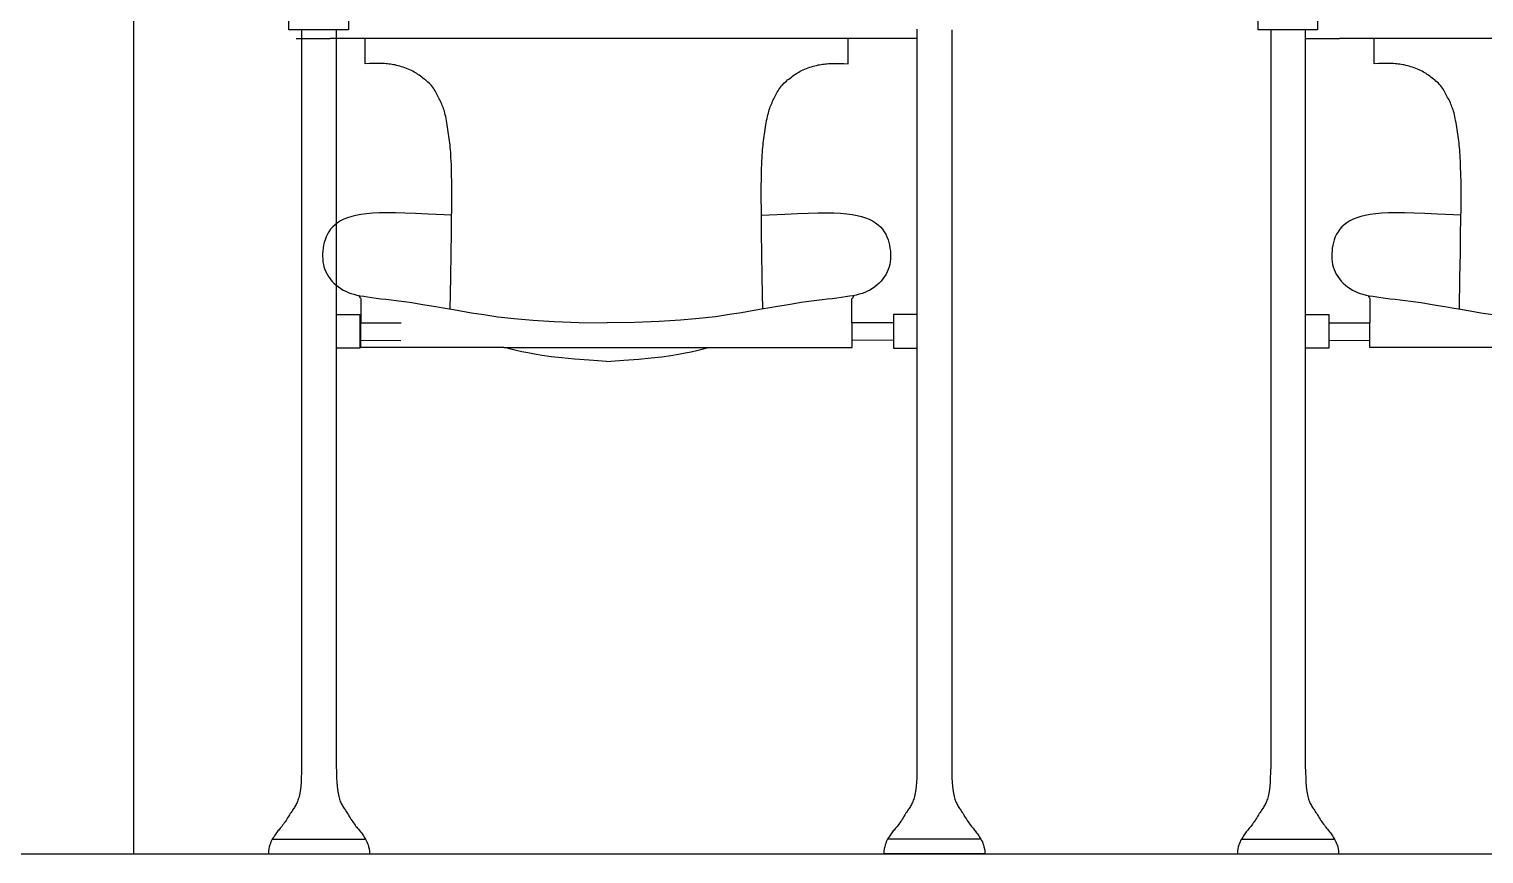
# Model space of a CAD drawing. Header units: millimetres. Extents: x 2056 to 4470, y 1400 to 3101.
# Drawn here: x 2171.46 to 2172.537, y 1411.679 to 1412.29 of the extents above; entities that cross this region are included whole.
import ezdxf

# ---------------------------------------------------------------- set-up
doc = ezdxf.new("R2010")
doc.units = ezdxf.units.MM
doc.layers.add('A-PLAN-2', color=4, linetype='Continuous')
doc.layers.add('A-PLAN-3', color=3, linetype='Continuous')

# ---------------------------------------------------------------- blocks, each defined once
blk = doc.blocks.new('ESCRITORIO CONSULTORIO')
for p, q in [((0.1205, 0.6036, 3.0108), (0.1458, 0.6036, 3.0108)), ((0.5801, 0.6036, 3.0108), (0.1458, 0.6036, 3.0108)), ((0.8676, 0.6036, 3.0108), (0.8929, 0.6036, 3.0108)), ((1.3273, 0.6036, 3.0108), (0.8929, 0.6036, 3.0108)), ((0.1676, 0.3931, 3.0108), (0.1982, 0.393, 3.0108)), ((0.5627, 0.3931, 3.0108), (0.5321, 0.393, 3.0108)), ((0.885, 0.3931, 3.0108), (0.9156, 0.393, 3.0108)), ((0.1676, 0.3802, 3.0108), (0.1981, 0.3801, 3.0108)), ((0.5627, 0.3802, 3.0108), (0.5322, 0.3801, 3.0108)), ((0.885, 0.3802, 3.0108), (0.9156, 0.3801, 3.0108)), ((0.1029, 0.0109, 3.0108), (0.1718, 0.0109, 3.0108)), ((0.6274, 0.0109, 3.0108), (0.5585, 0.0109, 3.0108)), ((0.8203, 0.0109, 3.0108), (0.8893, 0.0109, 3.0108)), ((0.0999, 0, 3.0108), (0.1748, 0, 3.0108)), ((0.6304, 0, 3.0108), (0.5555, 0, 3.0108)), ((0.8173, 0, 3.0108), (0.8923, 0, 3.0108))]:
    blk.add_line(p, q)
for points in [[(0.1644, 0.6722), (0, 0.6722), (0, 0), (1.4999, 0), (1.4999, 0.6722), (1.2846, 0.6722)], [(0.1592, 0.61), (0.1152, 0.61), (0.1152, 0.6558), (0.1592, 0.6558), (0.1592, 0.61), (0.1372, 0.61)], [(0.8766, 0.61), (0.8327, 0.61), (0.8327, 0.6558), (0.8766, 0.6558), (0.8766, 0.61), (0.8546, 0.61)], [(0.1245, 0.61), (0.1245, 0.0654)], [(0.1502, 0.61), (0.1502, 0.0654)], [(0.1715, 0.5848), (0.1715, 0.6036)], [(0.5291, 0.5848), (0.5291, 0.6036)], [(0.5801, 0.6103), (0.5801, 0.0654)], [(0.6058, 0.61), (0.6058, 0.0654)], [(0.842, 0.61), (0.842, 0.0654)], [(0.8676, 0.61), (0.8676, 0.0654)], [(0.9186, 0.5848), (0.9186, 0.6036)], [(0.2346, 0.4032), (0.235, 0.4265), (0.2353, 0.4449), (0.2355, 0.4591), (0.2356, 0.4699), (0.2357, 0.4779), (0.2358, 0.4837), (0.2358, 0.4881), (0.2358, 0.4917), (0.2358, 0.4951), (0.2357, 0.4984), (0.2356, 0.5015), (0.2356, 0.5046), (0.2355, 0.5074), (0.2354, 0.5102), (0.2353, 0.5127), (0.2351, 0.5151), (0.235, 0.5172), (0.2349, 0.5192), (0.2347, 0.5211), (0.2346, 0.5229), (0.2344, 0.5245), (0.2342, 0.5262), (0.2341, 0.5278), (0.2339, 0.5294), (0.2336, 0.5311), (0.2334, 0.5328), (0.2331, 0.5345), (0.2329, 0.5362), (0.2326, 0.5379), (0.2323, 0.5396), (0.232, 0.5412), (0.2318, 0.5428), (0.2315, 0.5443), (0.2312, 0.5457), (0.2309, 0.547), (0.2305, 0.5483), (0.2302, 0.5496), (0.2299, 0.5507), (0.2295, 0.5519), (0.2291, 0.553), (0.2287, 0.554), (0.2283, 0.555), (0.2278, 0.556), (0.2274, 0.557), (0.2269, 0.558), (0.2264, 0.5589), (0.2259, 0.5599), (0.2254, 0.5608), (0.2249, 0.5618), (0.2244, 0.5628), (0.2238, 0.5638), (0.2233, 0.5648), (0.2227, 0.5658), (0.2221, 0.5668), (0.2214, 0.5677), (0.2207, 0.5686), (0.2199, 0.5695), (0.219, 0.5704), (0.2181, 0.5712), (0.2172, 0.572), (0.2163, 0.5728), (0.2153, 0.5735), (0.2144, 0.5742), (0.2135, 0.5749), (0.2125, 0.5756), (0.2116, 0.5763), (0.2107, 0.5769), (0.2098, 0.5775), (0.2089, 0.5781), (0.2079, 0.5787), (0.2069, 0.5792), (0.2059, 0.5798), (0.2047, 0.5803), (0.2035, 0.5808), (0.2023, 0.5813), (0.201, 0.5817), (0.1998, 0.5822), (0.1985, 0.5826), (0.1972, 0.5829), (0.196, 0.5833), (0.1948, 0.5836), (0.1937, 0.5839), (0.1926, 0.5841), (0.1915, 0.5843), (0.1904, 0.5845), (0.1893, 0.5846), (0.1882, 0.5847), (0.1871, 0.5848), (0.1859, 0.5849), (0.1847, 0.585), (0.1832, 0.585), (0.1816, 0.585), (0.1797, 0.585), (0.1774, 0.585), (0.1747, 0.5849), (0.1715, 0.5848)], [(0.466, 0.4032), (0.4656, 0.4265), (0.4653, 0.4449), (0.4651, 0.4591), (0.465, 0.4699), (0.4649, 0.4779), (0.4648, 0.4837), (0.4648, 0.4881), (0.4648, 0.4917), (0.4648, 0.4951), (0.4649, 0.4984), (0.4649, 0.5015), (0.465, 0.5046), (0.4651, 0.5074), (0.4652, 0.5102), (0.4653, 0.5127), (0.4654, 0.5151), (0.4656, 0.5172), (0.4657, 0.5192), (0.4658, 0.5211), (0.466, 0.5229), (0.4662, 0.5245), (0.4663, 0.5262), (0.4665, 0.5278), (0.4667, 0.5294), (0.467, 0.5311), (0.4672, 0.5328), (0.4674, 0.5345), (0.4677, 0.5362), (0.468, 0.5379), (0.4683, 0.5396), (0.4685, 0.5412), (0.4688, 0.5428), (0.4691, 0.5443), (0.4694, 0.5457), (0.4697, 0.547), (0.4701, 0.5483), (0.4704, 0.5496), (0.4707, 0.5507), (0.4711, 0.5519), (0.4715, 0.553), (0.4719, 0.554), (0.4723, 0.555), (0.4728, 0.556), (0.4732, 0.557), (0.4737, 0.558), (0.4742, 0.5589), (0.4747, 0.5599), (0.4752, 0.5608), (0.4757, 0.5618), (0.4762, 0.5628), (0.4767, 0.5638), (0.4773, 0.5648), (0.4779, 0.5658), (0.4785, 0.5668), (0.4792, 0.5677), (0.4799, 0.5686), (0.4807, 0.5695), (0.4816, 0.5704), (0.4825, 0.5712), (0.4834, 0.572), (0.4843, 0.5728), (0.4853, 0.5735), (0.4862, 0.5742), (0.4871, 0.5749), (0.488, 0.5756), (0.4889, 0.5763), (0.4898, 0.5769), (0.4908, 0.5775), (0.4917, 0.5781), (0.4926, 0.5787), (0.4937, 0.5792), (0.4947, 0.5798), (0.4959, 0.5803), (0.4971, 0.5808), (0.4983, 0.5813), (0.4996, 0.5817), (0.5008, 0.5822), (0.5021, 0.5826), (0.5033, 0.5829), (0.5046, 0.5833), (0.5057, 0.5836), (0.5069, 0.5839), (0.508, 0.5841), (0.5091, 0.5843), (0.5102, 0.5845), (0.5113, 0.5846), (0.5124, 0.5847), (0.5135, 0.5848), (0.5147, 0.5849), (0.5159, 0.585), (0.5174, 0.585), (0.519, 0.585), (0.5209, 0.585), (0.5232, 0.585), (0.5259, 0.5849), (0.5291, 0.5848)], [(0.9818, 0.4032), (0.9821, 0.4265), (0.9824, 0.4449), (0.9826, 0.4591), (0.9828, 0.4699), (0.9829, 0.4779), (0.9829, 0.4837), (0.9829, 0.4881), (0.9829, 0.4917), (0.9829, 0.4951), (0.9829, 0.4984), (0.9828, 0.5015), (0.9827, 0.5046), (0.9826, 0.5074), (0.9825, 0.5102), (0.9824, 0.5127), (0.9823, 0.5151), (0.9822, 0.5172), (0.982, 0.5192), (0.9819, 0.5211), (0.9817, 0.5229), (0.9816, 0.5245), (0.9814, 0.5262), (0.9812, 0.5278), (0.981, 0.5294), (0.9808, 0.5311), (0.9805, 0.5328), (0.9803, 0.5345), (0.98, 0.5362), (0.9798, 0.5379), (0.9795, 0.5396), (0.9792, 0.5412), (0.9789, 0.5428), (0.9786, 0.5443), (0.9783, 0.5457), (0.978, 0.547), (0.9777, 0.5483), (0.9773, 0.5496), (0.977, 0.5507), (0.9766, 0.5519), (0.9762, 0.553), (0.9758, 0.554), (0.9754, 0.555), (0.975, 0.556), (0.9745, 0.557), (0.974, 0.558), (0.9735, 0.5589), (0.973, 0.5599), (0.9725, 0.5608), (0.972, 0.5618), (0.9715, 0.5628), (0.971, 0.5638), (0.9704, 0.5648), (0.9698, 0.5658), (0.9692, 0.5668), (0.9685, 0.5677), (0.9678, 0.5686), (0.967, 0.5695), (0.9662, 0.5704), (0.9653, 0.5712), (0.9643, 0.572), (0.9634, 0.5728), (0.9625, 0.5735), (0.9615, 0.5742), (0.9606, 0.5749), (0.9597, 0.5756), (0.9588, 0.5763), (0.9579, 0.5769), (0.957, 0.5775), (0.956, 0.5781), (0.9551, 0.5787), (0.9541, 0.5792), (0.953, 0.5798), (0.9519, 0.5803), (0.9507, 0.5808), (0.9494, 0.5813), (0.9482, 0.5817), (0.9469, 0.5822), (0.9456, 0.5826), (0.9444, 0.5829), (0.9432, 0.5833), (0.942, 0.5836), (0.9408, 0.5839), (0.9397, 0.5841), (0.9386, 0.5843), (0.9375, 0.5845), (0.9364, 0.5846), (0.9353, 0.5847), (0.9342, 0.5848), (0.933, 0.5849), (0.9318, 0.585), (0.9304, 0.585), (0.9287, 0.585), (0.9268, 0.585), (0.9245, 0.585), (0.9218, 0.5849), (0.9186, 0.5848)], [(0.2357, 0.4728), (0.23, 0.473), (0.2183, 0.4736), (0.2089, 0.474), (0.201, 0.4742), (0.194, 0.4744), (0.1877, 0.4745), (0.1821, 0.4744), (0.177, 0.4741), (0.1725, 0.4738), (0.1685, 0.4733), (0.1648, 0.4726), (0.1616, 0.4718), (0.1586, 0.4708), (0.1559, 0.4697), (0.1534, 0.4685), (0.1512, 0.4671), (0.1493, 0.4656), (0.1476, 0.464), (0.146, 0.4623), (0.1447, 0.4605), (0.1436, 0.4586), (0.1427, 0.4566), (0.1419, 0.4546), (0.1413, 0.4525), (0.1408, 0.4505), (0.1404, 0.4484), (0.1402, 0.4463), (0.1401, 0.4442), (0.1401, 0.4422), (0.1402, 0.4402), (0.1403, 0.4383), (0.1407, 0.4363), (0.1411, 0.4345), (0.1417, 0.4326), (0.1425, 0.4308), (0.1434, 0.4291), (0.1445, 0.4273), (0.1457, 0.4257), (0.147, 0.424), (0.1485, 0.4225), (0.1501, 0.421), (0.1518, 0.4197), (0.1535, 0.4184), (0.1553, 0.4173), (0.1572, 0.4164), (0.1591, 0.4155), (0.1611, 0.4148), (0.1632, 0.4142), (0.1654, 0.4136), (0.1679, 0.4131), (0.1705, 0.4127), (0.1734, 0.4122), (0.1765, 0.4118), (0.1798, 0.4114), (0.1833, 0.4109), (0.187, 0.4105), (0.1908, 0.4101), (0.1946, 0.4096), (0.1985, 0.4091), (0.2024, 0.4086), (0.2062, 0.408), (0.2102, 0.4074), (0.2144, 0.4067), (0.2189, 0.406), (0.2238, 0.4051), (0.2293, 0.4042), (0.2355, 0.4031), (0.2424, 0.4019), (0.2503, 0.4005), (0.2594, 0.3991), (0.2698, 0.3976), (0.2818, 0.3963), (0.2957, 0.395), (0.3116, 0.394), (0.3299, 0.3933), (0.3507, 0.393)], [(0.4649, 0.4728), (0.4706, 0.473), (0.4823, 0.4736), (0.4917, 0.474), (0.4996, 0.4742), (0.5066, 0.4744), (0.5129, 0.4745), (0.5185, 0.4744), (0.5236, 0.4741), (0.5281, 0.4738), (0.5321, 0.4733), (0.5358, 0.4726), (0.539, 0.4718), (0.542, 0.4708), (0.5447, 0.4697), (0.5472, 0.4685), (0.5494, 0.4671), (0.5513, 0.4656), (0.553, 0.464), (0.5545, 0.4623), (0.5558, 0.4605), (0.557, 0.4586), (0.5579, 0.4566), (0.5587, 0.4546), (0.5593, 0.4525), (0.5598, 0.4505), (0.5601, 0.4484), (0.5604, 0.4463), (0.5605, 0.4442), (0.5605, 0.4422), (0.5604, 0.4402), (0.5602, 0.4383), (0.5599, 0.4363), (0.5595, 0.4345), (0.5589, 0.4326), (0.5581, 0.4308), (0.5572, 0.4291), (0.5561, 0.4273), (0.5549, 0.4257), (0.5535, 0.424), (0.5521, 0.4225), (0.5505, 0.421), (0.5488, 0.4197), (0.5471, 0.4184), (0.5453, 0.4173), (0.5434, 0.4164), (0.5415, 0.4155), (0.5395, 0.4148), (0.5374, 0.4142), (0.5351, 0.4136), (0.5327, 0.4131), (0.5301, 0.4127), (0.5272, 0.4122), (0.5241, 0.4118), (0.5208, 0.4114), (0.5173, 0.4109), (0.5136, 0.4105), (0.5098, 0.4101), (0.506, 0.4096), (0.5021, 0.4091), (0.4982, 0.4086), (0.4943, 0.408), (0.4904, 0.4074), (0.4862, 0.4067), (0.4817, 0.406), (0.4768, 0.4051), (0.4713, 0.4042), (0.4651, 0.4031), (0.4582, 0.4019), (0.4503, 0.4005), (0.4412, 0.3991), (0.4309, 0.3976), (0.4189, 0.3963), (0.4051, 0.395), (0.3893, 0.394), (0.3712, 0.3933), (0.3507, 0.393)], [(0.9828, 0.4728), (0.9772, 0.473), (0.9654, 0.4736), (0.956, 0.474), (0.9481, 0.4742), (0.9411, 0.4744), (0.9348, 0.4745), (0.9292, 0.4744), (0.9242, 0.4741), (0.9197, 0.4738), (0.9156, 0.4733), (0.912, 0.4726), (0.9087, 0.4718), (0.9057, 0.4708), (0.903, 0.4697), (0.9006, 0.4685), (0.8984, 0.4671), (0.8964, 0.4656), (0.8947, 0.464), (0.8932, 0.4623), (0.8919, 0.4605), (0.8908, 0.4586), (0.8898, 0.4566), (0.889, 0.4546), (0.8884, 0.4525), (0.8879, 0.4505), (0.8876, 0.4484), (0.8874, 0.4463), (0.8872, 0.4442), (0.8872, 0.4422), (0.8873, 0.4402), (0.8875, 0.4383), (0.8878, 0.4363), (0.8883, 0.4345), (0.8889, 0.4326), (0.8896, 0.4308), (0.8905, 0.4291), (0.8916, 0.4273), (0.8928, 0.4257), (0.8942, 0.424), (0.8957, 0.4225), (0.8973, 0.421), (0.8989, 0.4197), (0.9007, 0.4184), (0.9025, 0.4173), (0.9043, 0.4164), (0.9062, 0.4155), (0.9082, 0.4148), (0.9103, 0.4142), (0.9126, 0.4136), (0.915, 0.4131), (0.9177, 0.4127), (0.9205, 0.4122), (0.9236, 0.4118), (0.927, 0.4114), (0.9305, 0.4109), (0.9341, 0.4105), (0.9379, 0.4101), (0.9417, 0.4096), (0.9456, 0.4091), (0.9495, 0.4086), (0.9534, 0.408), (0.9574, 0.4074), (0.9615, 0.4067), (0.966, 0.406), (0.9709, 0.4051), (0.9764, 0.4042), (0.9826, 0.4031), (0.9896, 0.4019), (0.9975, 0.4005), (1.0065, 0.3991)], [(0.1686, 0.4108), (0.1682, 0.4113), (0.1678, 0.4119), (0.1674, 0.4125), (0.1672, 0.4129), (0.167, 0.4133)], [(0.2742, 0.3749), (0.1684, 0.3749), (0.1686, 0.4108)], [(0.2742, 0.3749), (0.5322, 0.3749), (0.532, 0.4108)], [(0.532, 0.4108), (0.5324, 0.4113), (0.5328, 0.4119), (0.5331, 0.4125), (0.5334, 0.4129), (0.5336, 0.4133)], [(0.9157, 0.4108), (0.9153, 0.4113), (0.9149, 0.4119), (0.9146, 0.4125), (0.9143, 0.4129), (0.9141, 0.4133)], [(1.0214, 0.3749), (0.9155, 0.3749), (0.9157, 0.4108)], [(0.1502, 0.3992), (0.1676, 0.3992), (0.1676, 0.3743), (0.1502, 0.3743)], [(0.5801, 0.3992), (0.5627, 0.3992), (0.5627, 0.3743), (0.5801, 0.3743)], [(0.8676, 0.3992), (0.885, 0.3992), (0.885, 0.3743), (0.8676, 0.3743)], [(0.3503, 0.3645), (0.3375, 0.3654), (0.3265, 0.3662), (0.3172, 0.3671), (0.3093, 0.368), (0.3026, 0.3689), (0.2969, 0.3699), (0.292, 0.3708), (0.2875, 0.3717), (0.2834, 0.3726), (0.2795, 0.3736), (0.2759, 0.3745), (0.2742, 0.3749)], [(0.3503, 0.3645), (0.3631, 0.3654), (0.3741, 0.3662), (0.3834, 0.3671), (0.3913, 0.368), (0.3979, 0.3689), (0.4036, 0.3699), (0.4086, 0.3708), (0.413, 0.3717), (0.4172, 0.3726), (0.421, 0.3736), (0.4247, 0.3745), (0.4264, 0.3749)], [(0.1245, 0.0654), (0.1244, 0.0603), (0.1243, 0.0562), (0.1241, 0.0528), (0.1239, 0.0501), (0.1237, 0.048), (0.1235, 0.0463), (0.1232, 0.0449), (0.123, 0.0437), (0.1227, 0.0426), (0.1224, 0.0416), (0.1221, 0.0406), (0.1218, 0.0397), (0.1215, 0.0388), (0.1212, 0.038), (0.1208, 0.0372), (0.1204, 0.0365), (0.12, 0.0358), (0.1196, 0.0351), (0.1192, 0.0344), (0.1187, 0.0337), (0.1182, 0.033), (0.1177, 0.0323), (0.1172, 0.0315), (0.1167, 0.0307), (0.1161, 0.0298), (0.1155, 0.0288), (0.1149, 0.0278), (0.1142, 0.0268), (0.1136, 0.0258), (0.113, 0.0248), (0.1123, 0.0238), (0.1117, 0.0229), (0.1111, 0.022), (0.1105, 0.0212), (0.1099, 0.0204), (0.1093, 0.0197), (0.1087, 0.019), (0.1082, 0.0183), (0.1076, 0.0176), (0.107, 0.017), (0.1065, 0.0163), (0.106, 0.0156), (0.1054, 0.0148), (0.1049, 0.0141), (0.1044, 0.0133), (0.1039, 0.0125), (0.1033, 0.0117), (0.1028, 0.0108), (0.1023, 0.0099), (0.1018, 0.0089), (0.1014, 0.0078), (0.1009, 0.0066), (0.1006, 0.0052), (0.1003, 0.0037), (0.1, 0.002), (0.0999, 0)], [(0.1502, 0.0654), (0.1503, 0.0603), (0.1504, 0.0562), (0.1506, 0.0528), (0.1508, 0.0501), (0.151, 0.048), (0.1513, 0.0463), (0.1515, 0.0449), (0.1518, 0.0437), (0.152, 0.0426), (0.1523, 0.0416), (0.1526, 0.0406), (0.1529, 0.0397), (0.1532, 0.0388), (0.1536, 0.038), (0.1539, 0.0372), (0.1543, 0.0365), (0.1547, 0.0358), (0.1551, 0.0351), (0.1555, 0.0344), (0.156, 0.0337), (0.1565, 0.033), (0.157, 0.0323), (0.1575, 0.0315), (0.1581, 0.0307), (0.1586, 0.0298), (0.1592, 0.0288), (0.1598, 0.0278), (0.1605, 0.0268), (0.1611, 0.0258), (0.1617, 0.0248), (0.1624, 0.0238), (0.163, 0.0229), (0.1636, 0.022), (0.1642, 0.0212), (0.1648, 0.0204), (0.1654, 0.0197), (0.166, 0.019), (0.1666, 0.0183), (0.1671, 0.0176), (0.1677, 0.017), (0.1682, 0.0163), (0.1688, 0.0156), (0.1693, 0.0148), (0.1698, 0.0141), (0.1703, 0.0133), (0.1709, 0.0125), (0.1714, 0.0117), (0.1719, 0.0108), (0.1724, 0.0099), (0.1729, 0.0089), (0.1733, 0.0078), (0.1738, 0.0066), (0.1741, 0.0052), (0.1745, 0.0037), (0.1747, 0.002), (0.1748, 0)], [(0.5801, 0.0654), (0.58, 0.0603), (0.5799, 0.0562), (0.5797, 0.0528), (0.5795, 0.0501), (0.5793, 0.048), (0.5791, 0.0463), (0.5788, 0.0449), (0.5786, 0.0437), (0.5783, 0.0426), (0.578, 0.0416), (0.5777, 0.0406), (0.5774, 0.0397), (0.5771, 0.0388), (0.5767, 0.038), (0.5764, 0.0372), (0.576, 0.0365), (0.5756, 0.0358), (0.5752, 0.0351), (0.5748, 0.0344), (0.5743, 0.0337), (0.5738, 0.033), (0.5733, 0.0323), (0.5728, 0.0315), (0.5723, 0.0307), (0.5717, 0.0298), (0.5711, 0.0288), (0.5705, 0.0278), (0.5698, 0.0268), (0.5692, 0.0258), (0.5686, 0.0248), (0.5679, 0.0238), (0.5673, 0.0229), (0.5667, 0.022), (0.5661, 0.0212), (0.5655, 0.0204), (0.5649, 0.0197), (0.5643, 0.019), (0.5637, 0.0183), (0.5632, 0.0176), (0.5626, 0.017), (0.5621, 0.0163), (0.5616, 0.0156), (0.561, 0.0148), (0.5605, 0.0141), (0.56, 0.0133), (0.5594, 0.0125), (0.5589, 0.0117), (0.5584, 0.0108), (0.5579, 0.0099), (0.5574, 0.0089), (0.557, 0.0078), (0.5565, 0.0066), (0.5562, 0.0052), (0.5558, 0.0037), (0.5556, 0.002), (0.5555, 0)], [(0.6058, 0.0654), (0.6059, 0.0603), (0.606, 0.0562), (0.6062, 0.0528), (0.6064, 0.0501), (0.6066, 0.048), (0.6068, 0.0463), (0.6071, 0.0449), (0.6073, 0.0437), (0.6076, 0.0426), (0.6079, 0.0416), (0.6082, 0.0406), (0.6085, 0.0397), (0.6088, 0.0388), (0.6092, 0.038), (0.6095, 0.0372), (0.6099, 0.0365), (0.6103, 0.0358), (0.6107, 0.0351), (0.6111, 0.0344), (0.6116, 0.0337), (0.6121, 0.033), (0.6126, 0.0323), (0.6131, 0.0315), (0.6136, 0.0307), (0.6142, 0.0298), (0.6148, 0.0288), (0.6154, 0.0278), (0.6161, 0.0268), (0.6167, 0.0258), (0.6173, 0.0248), (0.618, 0.0238), (0.6186, 0.0229), (0.6192, 0.022), (0.6198, 0.0212), (0.6204, 0.0204), (0.621, 0.0197), (0.6216, 0.019), (0.6222, 0.0183), (0.6227, 0.0176), (0.6233, 0.017), (0.6238, 0.0163), (0.6243, 0.0156), (0.6249, 0.0148), (0.6254, 0.0141), (0.6259, 0.0133), (0.6265, 0.0125), (0.627, 0.0117), (0.6275, 0.0108), (0.628, 0.0099), (0.6285, 0.0089), (0.6289, 0.0078), (0.6294, 0.0066), (0.6297, 0.0052), (0.6301, 0.0037), (0.6303, 0.002), (0.6304, 0)], [(0.842, 0.0654), (0.8418, 0.0603), (0.8417, 0.0562), (0.8415, 0.0528), (0.8413, 0.0501), (0.8411, 0.048), (0.8409, 0.0463), (0.8406, 0.0449), (0.8404, 0.0437), (0.8401, 0.0426), (0.8398, 0.0416), (0.8395, 0.0406), (0.8392, 0.0397), (0.8389, 0.0388), (0.8386, 0.038), (0.8382, 0.0372), (0.8378, 0.0365), (0.8375, 0.0358), (0.837, 0.0351), (0.8366, 0.0344), (0.8361, 0.0337), (0.8357, 0.033), (0.8352, 0.0323), (0.8346, 0.0315), (0.8341, 0.0307), (0.8335, 0.0298), (0.8329, 0.0288), (0.8323, 0.0278), (0.8317, 0.0268), (0.831, 0.0258), (0.8304, 0.0248), (0.8298, 0.0238), (0.8291, 0.0229), (0.8285, 0.022), (0.8279, 0.0212), (0.8273, 0.0204), (0.8267, 0.0197), (0.8261, 0.019), (0.8256, 0.0183), (0.825, 0.0176), (0.8245, 0.017), (0.8239, 0.0163), (0.8234, 0.0156), (0.8228, 0.0148), (0.8223, 0.0141), (0.8218, 0.0133), (0.8213, 0.0125), (0.8208, 0.0117), (0.8203, 0.0108), (0.8197, 0.0099), (0.8193, 0.0089), (0.8188, 0.0078), (0.8184, 0.0066), (0.818, 0.0052), (0.8177, 0.0037), (0.8174, 0.002), (0.8173, 0)], [(0.8676, 0.0654), (0.8677, 0.0603), (0.8679, 0.0562), (0.868, 0.0528), (0.8682, 0.0501), (0.8684, 0.048), (0.8687, 0.0463), (0.8689, 0.0449), (0.8692, 0.0437), (0.8694, 0.0426), (0.8697, 0.0416), (0.87, 0.0406), (0.8703, 0.0397), (0.8706, 0.0388), (0.871, 0.038), (0.8713, 0.0372), (0.8717, 0.0365), (0.8721, 0.0358), (0.8725, 0.0351), (0.873, 0.0344), (0.8734, 0.0337), (0.8739, 0.033), (0.8744, 0.0323), (0.8749, 0.0315), (0.8755, 0.0307), (0.8761, 0.0298), (0.8767, 0.0288), (0.8773, 0.0278), (0.8779, 0.0268), (0.8785, 0.0258), (0.8792, 0.0248), (0.8798, 0.0238), (0.8804, 0.0229), (0.8811, 0.022), (0.8817, 0.0212), (0.8823, 0.0204), (0.8828, 0.0197), (0.8834, 0.019), (0.884, 0.0183), (0.8845, 0.0176), (0.8851, 0.017), (0.8856, 0.0163), (0.8862, 0.0156), (0.8867, 0.0148), (0.8872, 0.0141), (0.8878, 0.0133), (0.8883, 0.0125), (0.8888, 0.0117), (0.8893, 0.0108), (0.8898, 0.0099), (0.8903, 0.0089), (0.8908, 0.0078), (0.8912, 0.0066), (0.8916, 0.0052), (0.8919, 0.0037), (0.8921, 0.002), (0.8923, 0)]]:
    blk.add_lwpolyline(points)

msp = doc.modelspace()

# ---------------------------------------------------------------- linework, layer by layer
at = {"layer": 'A-PLAN-2'}
msp.add_lwpolyline([(2165.4253, 1411.6792), (2179.7206, 1411.6792)], dxfattribs=at)

# ---------------------------------------------------------------- block references
at = {"layer": 'A-PLAN-3', "color": 4}
msp.add_blockref('ESCRITORIO CONSULTORIO', (2171.5374, 1411.6792), dxfattribs=at)

doc.saveas('drawing.dxf')
